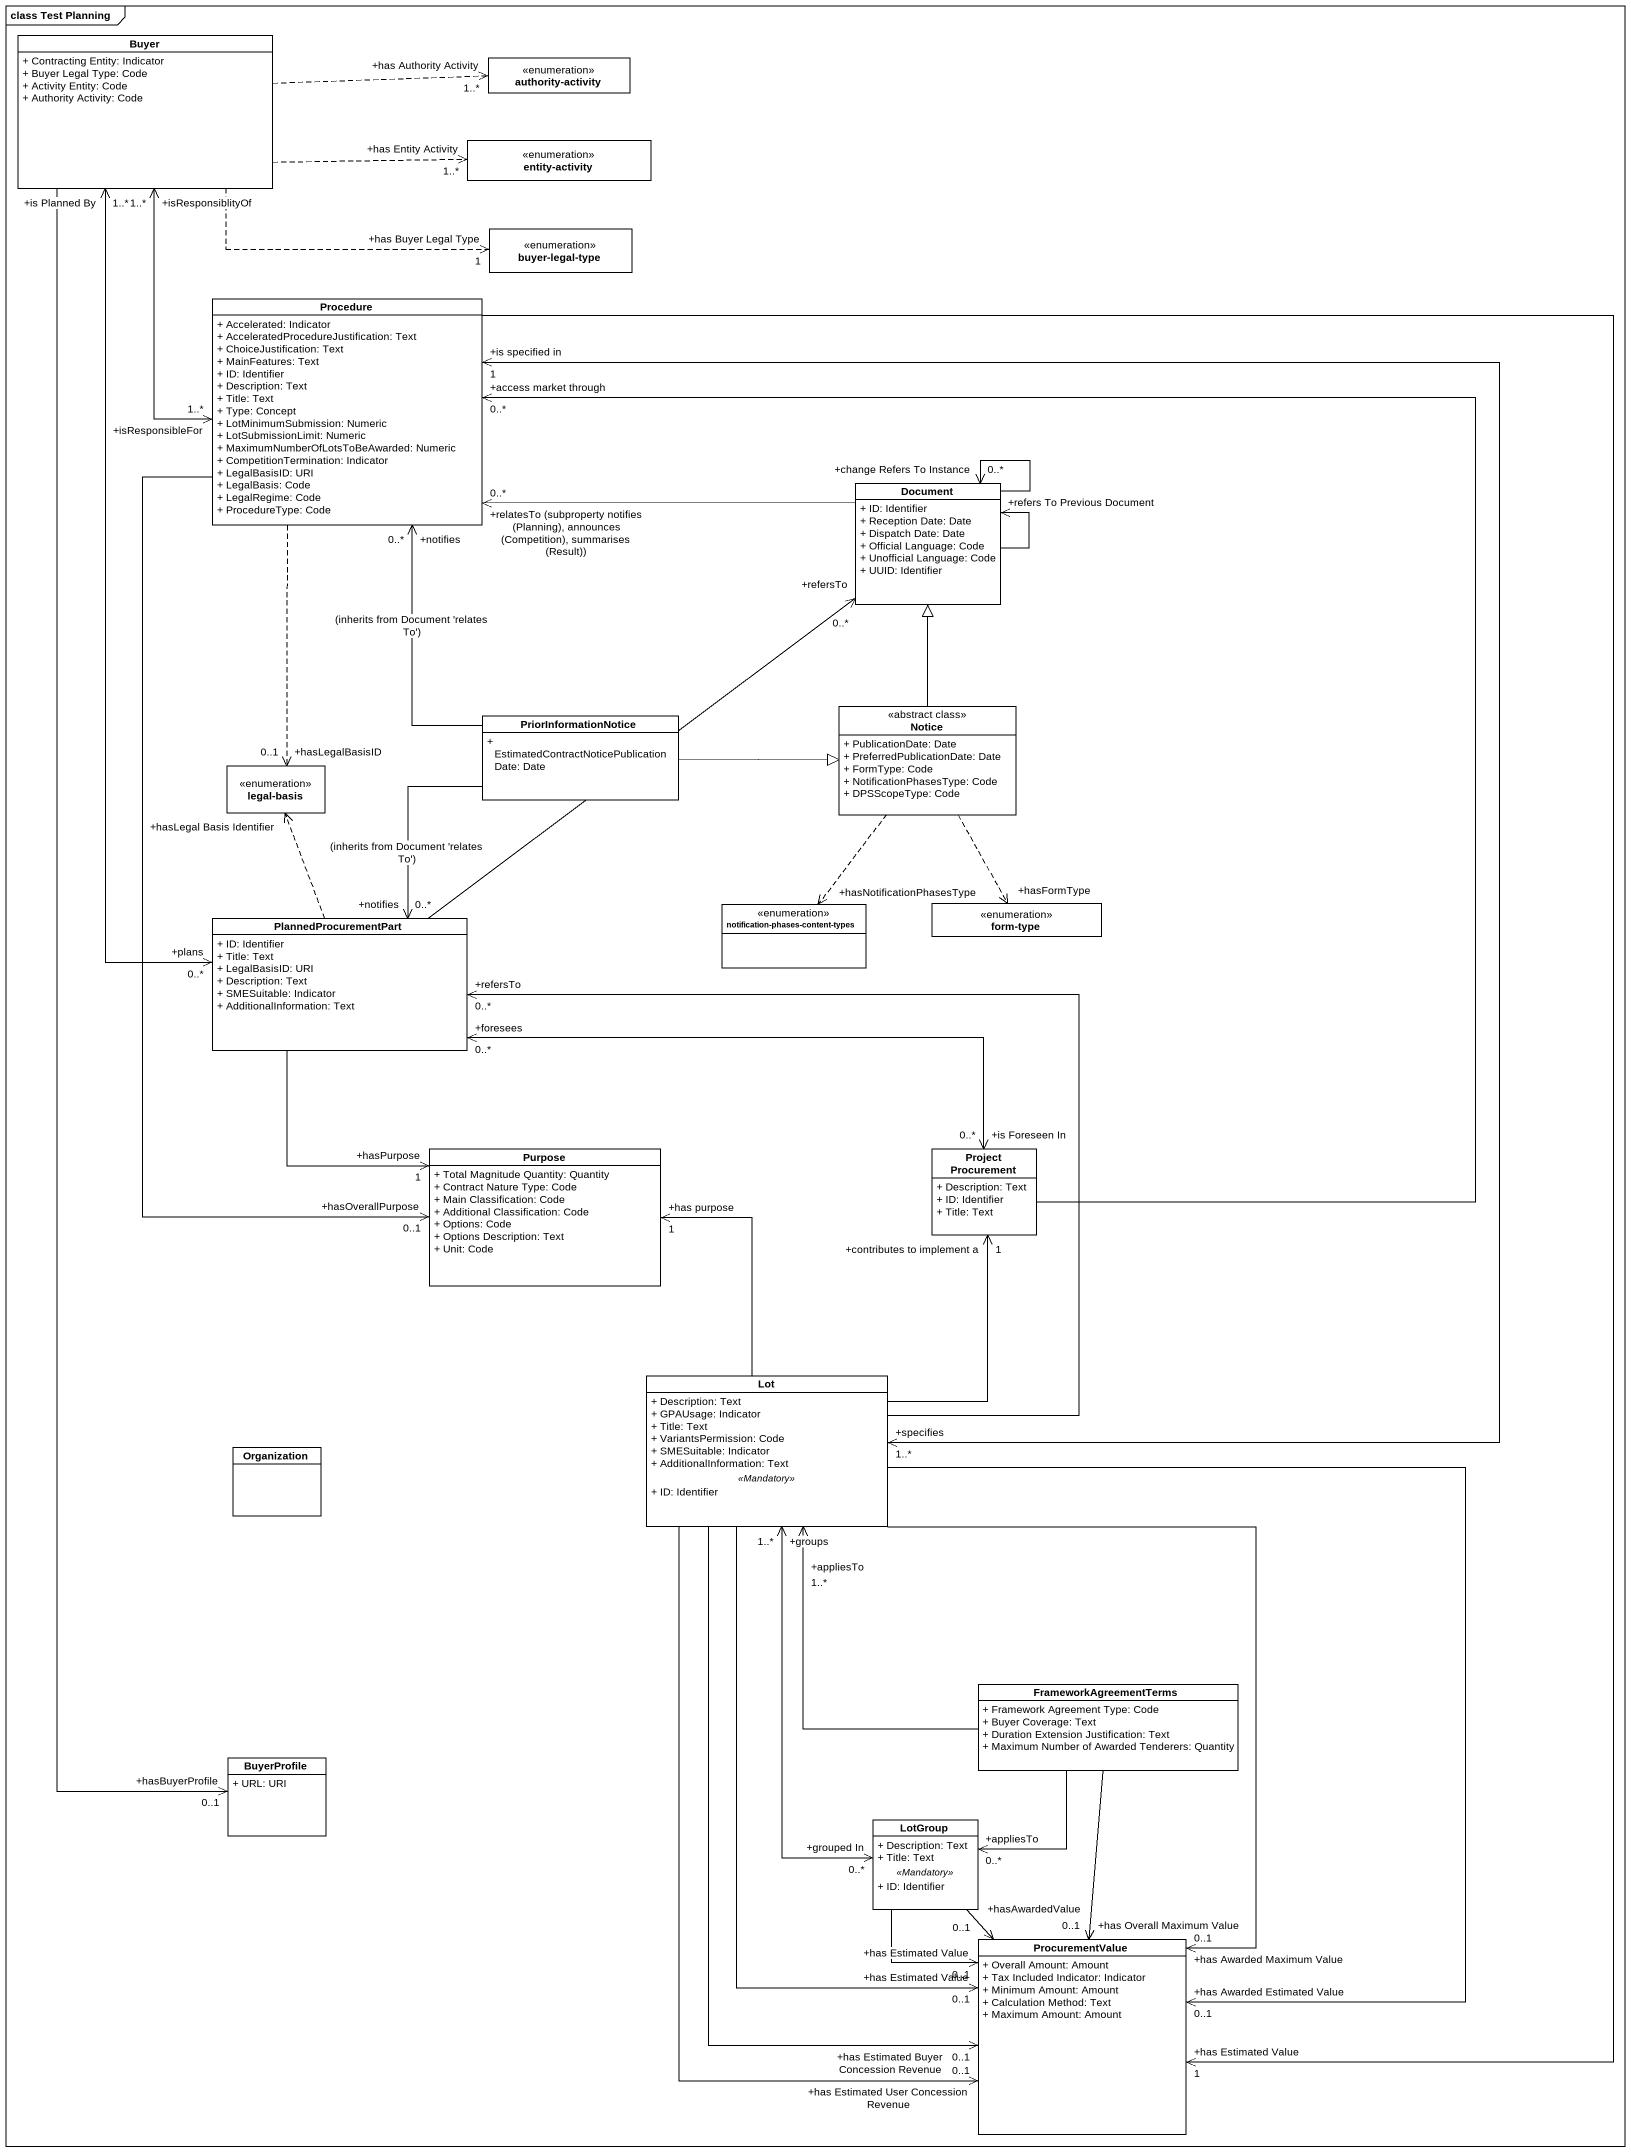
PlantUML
@startuml
mainframe class Test Planning
hide circle
hide empty members
skinparam classAttributeIconSize 0
class Buyer {
  + Contracting Entity: Indicator
  + Buyer Legal Type: Code
  + Activity Entity: Code
  + Authority Activity: Code
}
enum "authority-activity" as authority_activity
enum "entity-activity" as entity_activity
enum "buyer-legal-type" as buyer_legal_type
class Procedure {
  + Accelerated: Indicator
  + AcceleratedProcedureJustification: Text
  + ChoiceJustification: Text
  + MainFeatures: Text
  + ID: Identifier
  + Description: Text
  + Title: Text
  + Type: Concept
  + LotMinimumSubmission: Numeric
  + LotSubmissionLimit: Numeric
  + MaximumNumberOfLotsToBeAwarded: Numeric
  + CompetitionTermination: Indicator
  + LegalBasisID: URI
  + LegalBasis: Code
  + LegalRegime: Code
  + ProcedureType: Code
}
class Document {
  + ID: Identifier
  + Reception Date: Date
  + Dispatch Date: Date
  + Official Language: Code
  + Unofficial Language: Code
  + UUID: Identifier
}
class Notice <<abstract class>> {
  + PublicationDate: Date
  + PreferredPublicationDate: Date
  + FormType: Code
  + NotificationPhasesType: Code
  + DPSScopeType: Code
}
class PriorInformationNotice {
  + EstimatedContractNoticePublicationDate: Date
}
enum "legal-basis" as legal_basis
class PlannedProcurementPart {
  + ID: Identifier
  + Title: Text
  + LegalBasisID: URI
  + Description: Text
  + SMESuitable: Indicator
  + AdditionalInformation: Text
}
enum "notification-phases-content-types" as notification_phases_content
enum "form-type" as form_type
class Purpose {
  + Total Magnitude Quantity: Quantity
  + Contract Nature Type: Code
  + Main Classification: Code
  + Additional Classification: Code
  + Options: Code
  + Options Description: Text
  + Unit: Code
}
class "Project Procurement" as Project_Procurement {
  + Description: Text
  + ID: Identifier
  + Title: Text
}
class Lot {
  + Description: Text
  + GPAUsage: Indicator
  + Title: Text
  + VariantsPermission: Code
  + SMESuitable: Indicator
  + AdditionalInformation: Text
  .. <<Mandatory>> ..
  + ID: Identifier
}
class Organization
class FrameworkAgreementTerms {
  + Framework Agreement Type: Code
  + Buyer Coverage: Text
  + Duration Extension Justification: Text
  + Maximum Number of Awarded Tenderers: Quantity
}
class BuyerProfile {
  + URL: URI
}
class LotGroup {
  + Description: Text
  + Title: Text
  .. <<Mandatory>> ..
  + ID: Identifier
}
class ProcurementValue {
  + Overall Amount: Amount
  + Tax Included Indicator: Indicator
  + Minimum Amount: Amount
  + Calculation Method: Text
  + Maximum Amount: Amount
}
Buyer .right.> "+has Authority Activity\n1..*" authority_activity
Buyer .right.> "+has Entity Activity\n1..*" entity_activity
Buyer .right.> "+has Buyer Legal Type\n1" buyer_legal_type
Buyer "+is Planned By\n1..*" <--> "+plans\n0..*" PlannedProcurementPart
Buyer --> "+hasBuyerProfile\n0..1" BuyerProfile
Procedure "+isResponsibleFor\n1..*" <-up-> "+isResponsiblityOf\n1..*" Buyer
Procedure ..> "+hasLegalBasisID\n0..1" legal_basis
Procedure --> "+hasOverallPurpose\n0..1" Purpose
Procedure "+is specified in\n1" <--> "+specifies\n1..*" Lot
Procedure --> "+has Estimated Value\n1" ProcurementValue
Document -left-> "+relatesTo (subproperty notifies (Planning), announces (Competition), summarises (Result))\n0..*" Procedure
Document --> "+change Refers To Instance\n0..*" Document
Document --> "+refers To Previous Document" Document
Notice -up-|> Document
Notice ..> "+hasNotificationPhasesType" notification_phases_content
Notice ..> "+hasFormType" form_type
PriorInformationNotice -up-> "+notifies\n0..*" Procedure : (inherits from Document 'relates To')
PriorInformationNotice -right-|> Notice
PriorInformationNotice --> "+notifies\n0..*" PlannedProcurementPart : (inherits from Document 'relates To')
PlannedProcurementPart -up-> "+refersTo\n0..*" Document
PlannedProcurementPart .up.> "+hasLegal Basis Identifier" legal_basis
PlannedProcurementPart --> "+hasPurpose\n1" Purpose
Project_Procurement -up-> "+access market through\n0..*" Procedure
Project_Procurement "+is Foreseen In\n0..*" <-left-> "+foresees\n0..*" PlannedProcurementPart
Lot -up-> "+refersTo\n0..*" PlannedProcurementPart
Lot -up-> "+has purpose\n1" Purpose
Lot -up-> "+contributes to implement a\n1" Project_Procurement
Lot "+groups\n1..*" <--> "+grouped In\n0..*" LotGroup
Lot --> "+has Awarded Estimated Value\n0..1" ProcurementValue
Lot --> "+has Estimated Value\n0..1" ProcurementValue
Lot --> "+has Estimated User Concession Revenue\n0..1" ProcurementValue
Lot --> "+has Estimated Buyer Concession Revenue\n0..1" ProcurementValue
Lot --> "+has Awarded Maximum Value\n0..1" ProcurementValue
FrameworkAgreementTerms -up-> "+appliesTo\n1..*" Lot
FrameworkAgreementTerms --> "+appliesTo\n0..*" LotGroup
FrameworkAgreementTerms --> "+has Overall Maximum Value\n0..1" ProcurementValue
LotGroup --> "+hasAwardedValue\n0..1" ProcurementValue
ProcurementValue "+has Estimated Value\n0..1" <-up- LotGroup
@enduml
